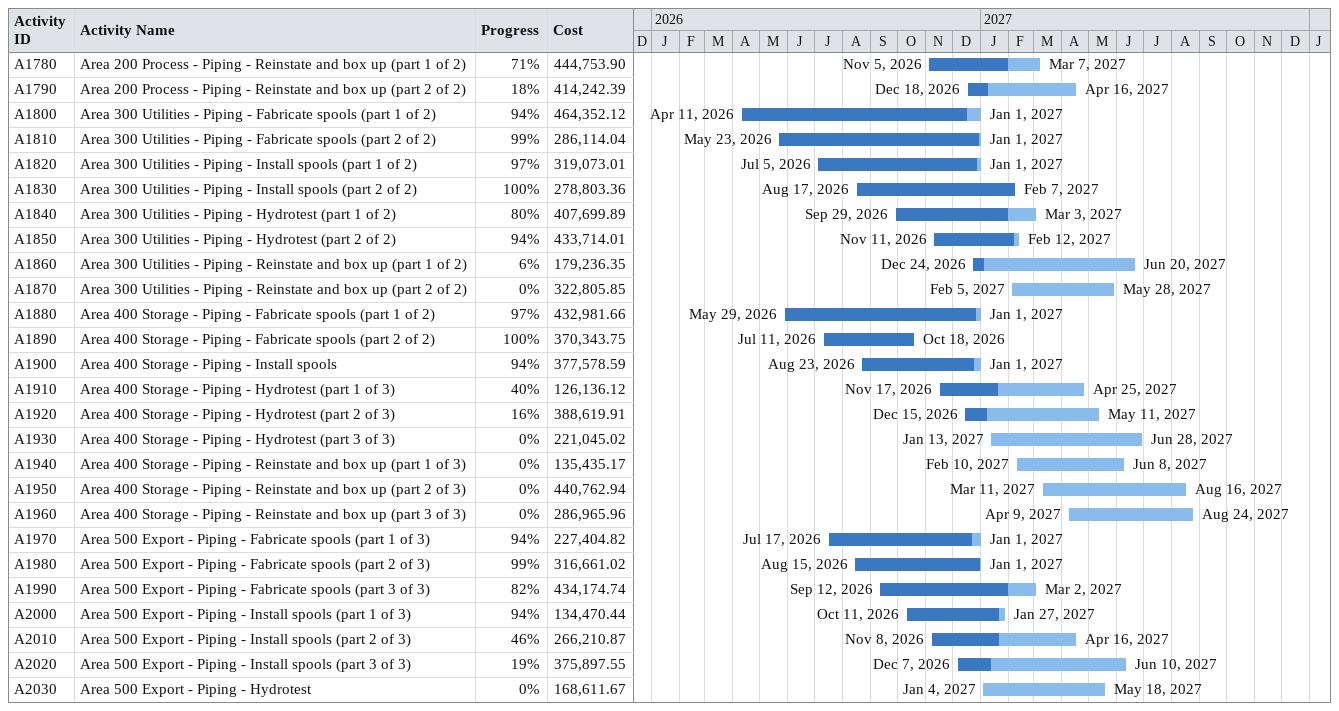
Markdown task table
| ID | Task | Start | Finish | % complete | Cost |
|---|---|---|---|---|---|
| A1780 | Area 200 Process - Piping - Reinstate and box up (part 1 of 2) | 2026-11-05 | 2027-03-07 | 71 | 444753.90 |
| A1790 | Area 200 Process - Piping - Reinstate and box up (part 2 of 2) | 2026-12-18 | 2027-04-16 | 18 | 414242.39 |
| A1800 | Area 300 Utilities - Piping - Fabricate spools (part 1 of 2) | 2026-04-11 | 2027-01-01 | 94 | 464352.12 |
| A1810 | Area 300 Utilities - Piping - Fabricate spools (part 2 of 2) | 2026-05-23 | 2027-01-01 | 99 | 286114.04 |
| A1820 | Area 300 Utilities - Piping - Install spools (part 1 of 2) | 2026-07-05 | 2027-01-01 | 97 | 319073.01 |
| A1830 | Area 300 Utilities - Piping - Install spools (part 2 of 2) | 2026-08-17 | 2027-02-07 | 100 | 278803.36 |
| A1840 | Area 300 Utilities - Piping - Hydrotest (part 1 of 2) | 2026-09-29 | 2027-03-03 | 80 | 407699.89 |
| A1850 | Area 300 Utilities - Piping - Hydrotest (part 2 of 2) | 2026-11-11 | 2027-02-12 | 94 | 433714.01 |
| A1860 | Area 300 Utilities - Piping - Reinstate and box up (part 1 of 2) | 2026-12-24 | 2027-06-20 | 6 | 179236.35 |
| A1870 | Area 300 Utilities - Piping - Reinstate and box up (part 2 of 2) | 2027-02-05 | 2027-05-28 | 0 | 322805.85 |
| A1880 | Area 400 Storage - Piping - Fabricate spools (part 1 of 2) | 2026-05-29 | 2027-01-01 | 97 | 432981.66 |
| A1890 | Area 400 Storage - Piping - Fabricate spools (part 2 of 2) | 2026-07-11 | 2026-10-18 | 100 | 370343.75 |
| A1900 | Area 400 Storage - Piping - Install spools | 2026-08-23 | 2027-01-01 | 94 | 377578.59 |
| A1910 | Area 400 Storage - Piping - Hydrotest (part 1 of 3) | 2026-11-17 | 2027-04-25 | 40 | 126136.12 |
| A1920 | Area 400 Storage - Piping - Hydrotest (part 2 of 3) | 2026-12-15 | 2027-05-11 | 16 | 388619.91 |
| A1930 | Area 400 Storage - Piping - Hydrotest (part 3 of 3) | 2027-01-13 | 2027-06-28 | 0 | 221045.02 |
| A1940 | Area 400 Storage - Piping - Reinstate and box up (part 1 of 3) | 2027-02-10 | 2027-06-08 | 0 | 135435.17 |
| A1950 | Area 400 Storage - Piping - Reinstate and box up (part 2 of 3) | 2027-03-11 | 2027-08-16 | 0 | 440762.94 |
| A1960 | Area 400 Storage - Piping - Reinstate and box up (part 3 of 3) | 2027-04-09 | 2027-08-24 | 0 | 286965.96 |
| A1970 | Area 500 Export - Piping - Fabricate spools (part 1 of 3) | 2026-07-17 | 2027-01-01 | 94 | 227404.82 |
| A1980 | Area 500 Export - Piping - Fabricate spools (part 2 of 3) | 2026-08-15 | 2027-01-01 | 99 | 316661.02 |
| A1990 | Area 500 Export - Piping - Fabricate spools (part 3 of 3) | 2026-09-12 | 2027-03-02 | 82 | 434174.74 |
| A2000 | Area 500 Export - Piping - Install spools (part 1 of 3) | 2026-10-11 | 2027-01-27 | 94 | 134470.44 |
| A2010 | Area 500 Export - Piping - Install spools (part 2 of 3) | 2026-11-08 | 2027-04-16 | 46 | 266210.87 |
| A2020 | Area 500 Export - Piping - Install spools (part 3 of 3) | 2026-12-07 | 2027-06-10 | 19 | 375897.55 |
| A2030 | Area 500 Export - Piping - Hydrotest | 2027-01-04 | 2027-05-18 | 0 | 168611.67 |
